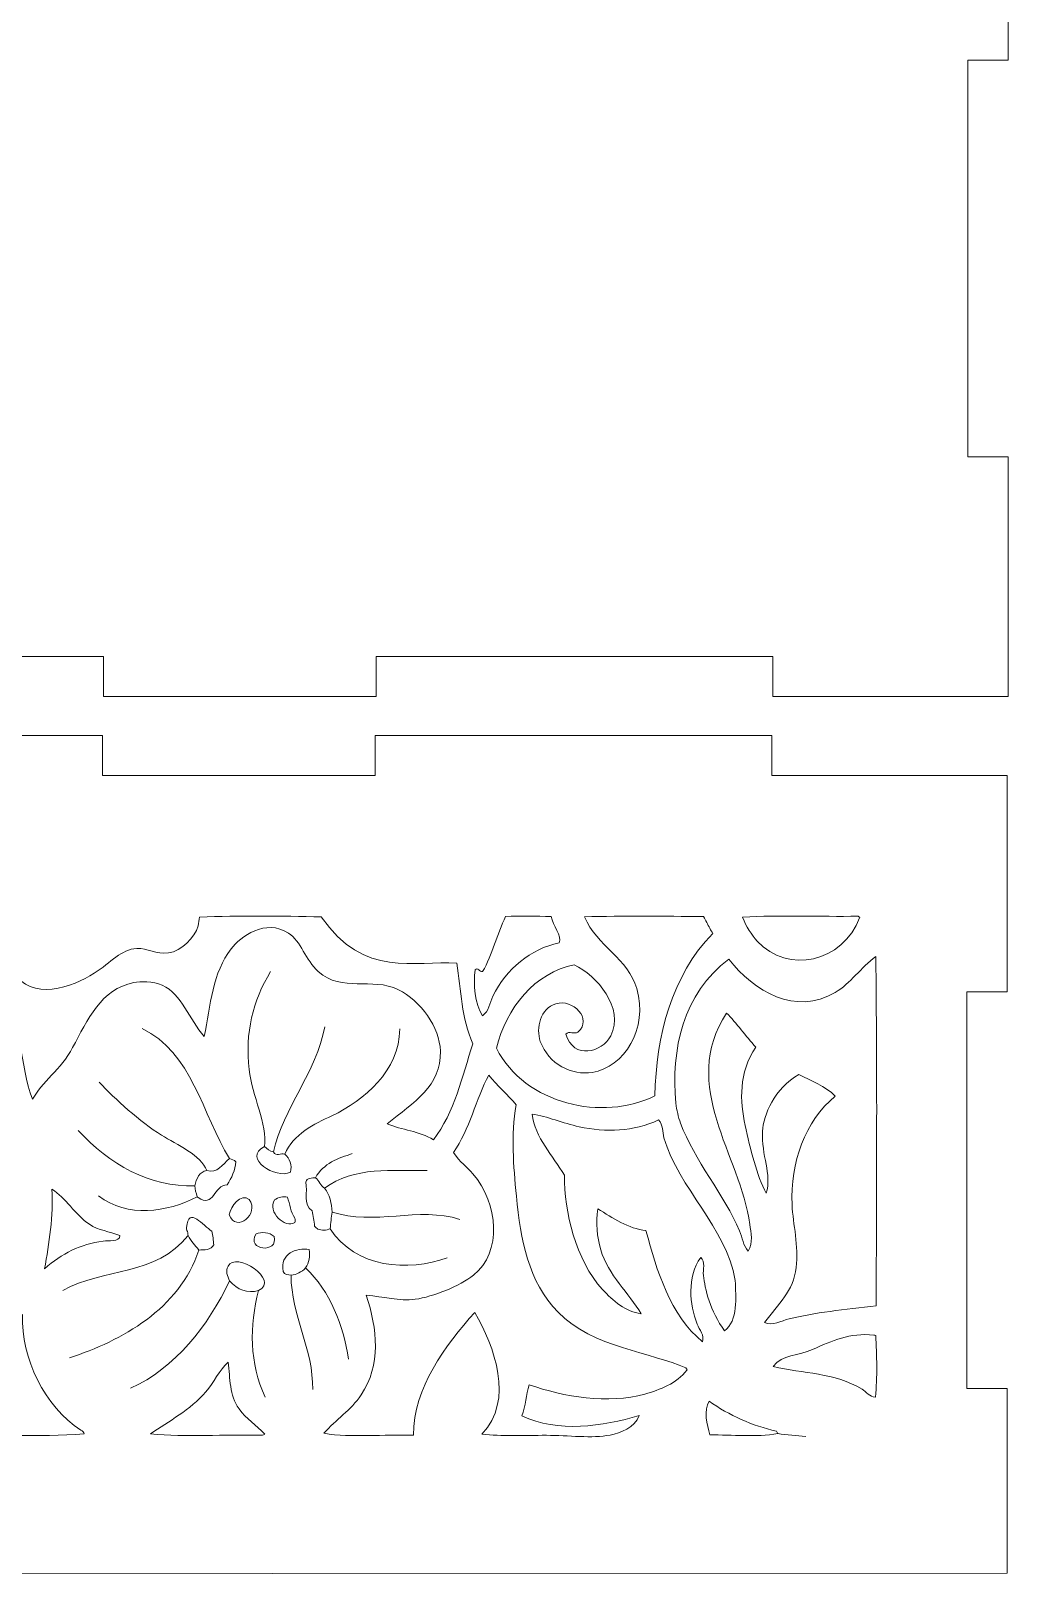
# Model space of a CAD drawing. Header units: centimetres. Extents: x -52.9 to 15.2, y -14.8 to 15.
# Drawn here: x 0.94 to 8.24, y -14.83 to -3.3 of the extents above; entities that cross this region are included whole.
import ezdxf

# ---------------------------------------------------------------- set-up
doc = ezdxf.new("R2010")
doc.units = ezdxf.units.CM
doc.header["$MEASUREMENT"] = 0
doc.layers.add('Camada 1', color=7, linetype='Continuous')

msp = doc.modelspace()

# ---------------------------------------------------------------- linework, layer by layer
at = {"layer": 'Camada 1', "color": 250, "lineweight": 20}
msp.add_open_spline([(-8.2396, 8.2726), (-8.2396, 8.2726), (-6.4817, 8.2726), (-6.4817, 8.2726), (-6.4817, 8.2726), (-6.4817, 8.2726), (-6.4817, 7.9726), (-6.4817, 7.9726), (-6.4817, 7.9726), (-6.4817, 7.9726), (-3.51831, 7.9726), (-3.51831, 7.9726), (-3.51831, 7.9726), (-3.51831, 7.9726), (-3.51831, 8.2726), (-3.51831, 8.2726), (-3.51831, 8.2726), (-3.51831, 8.2726), (-1.4817, 8.2726), (-1.4817, 8.2726), (-1.4817, 8.2726), (-1.4817, 8.2726), (-1.4817, 7.9726), (-1.4817, 7.9726), (-1.4817, 7.9726), (-1.4817, 7.9726), (1.48169, 7.9726), (1.48169, 7.9726), (1.48169, 7.9726), (1.48169, 7.9726), (1.48169, 8.2726), (1.48169, 8.2726), (1.48169, 8.2726), (1.48169, 8.2726), (3.5183, 8.2726), (3.5183, 8.2726), (3.5183, 8.2726), (3.5183, 8.2726), (3.5183, 7.9726), (3.5183, 7.9726), (3.5183, 7.9726), (3.5183, 7.9726), (6.48169, 7.9726), (6.48169, 7.9726), (6.48169, 7.9726), (6.48169, 7.9726), (6.48169, 8.2726), (6.48169, 8.2726), (6.48169, 8.2726), (6.48169, 8.2726), (8.2396, 8.2726), (8.2396, 8.2726), (8.2396, 8.2726), (8.2396, 8.2726), (8.2396, 6.4817), (8.2396, 6.4817), (8.2396, 6.4817), (8.2396, 6.4817), (7.9396, 6.4817), (7.9396, 6.4817), (7.9396, 6.4817), (7.9396, 6.4817), (7.9396, 3.51831), (7.9396, 3.51831), (7.9396, 3.51831), (7.9396, 3.51831), (8.2396, 3.51831), (8.2396, 3.51831), (8.2396, 3.51831), (8.2396, 3.51831), (8.2396, 1.4817), (8.2396, 1.4817), (8.2396, 1.4817), (8.2396, 1.4817), (7.9396, 1.4817), (7.9396, 1.4817), (7.9396, 1.4817), (7.9396, 1.4817), (7.9396, -1.48169), (7.9396, -1.48169), (7.9396, -1.48169), (7.9396, -1.48169), (8.2396, -1.48169), (8.2396, -1.48169), (8.2396, -1.48169), (8.2396, -1.48169), (8.2396, -3.5183), (8.2396, -3.5183), (8.2396, -3.5183), (8.2396, -3.5183), (7.9396, -3.5183), (7.9396, -3.5183), (7.9396, -3.5183), (7.9396, -3.5183), (7.9396, -6.48169), (7.9396, -6.48169), (7.9396, -6.48169), (7.9396, -6.48169), (8.2396, -6.48169), (8.2396, -6.48169), (8.2396, -6.48169), (8.2396, -6.48169), (8.2396, -8.2726), (8.2396, -8.2726), (8.2396, -8.2726), (8.2396, -8.2726), (6.48169, -8.2726), (6.48169, -8.2726), (6.48169, -8.2726), (6.48169, -8.2726), (6.48169, -7.9726), (6.48169, -7.9726), (6.48169, -7.9726), (6.48169, -7.9726), (3.5183, -7.9726), (3.5183, -7.9726), (3.5183, -7.9726), (3.5183, -7.9726), (3.5183, -8.2726), (3.5183, -8.2726), (3.5183, -8.2726), (3.5183, -8.2726), (1.48169, -8.2726), (1.48169, -8.2726), (1.48169, -8.2726), (1.48169, -8.2726), (1.48169, -7.9726), (1.48169, -7.9726), (1.48169, -7.9726), (1.48169, -7.9726), (-1.4817, -7.9726), (-1.4817, -7.9726), (-1.4817, -7.9726), (-1.4817, -7.9726), (-1.4817, -8.2726), (-1.4817, -8.2726), (-1.4817, -8.2726), (-1.4817, -8.2726), (-3.51831, -8.2726), (-3.51831, -8.2726), (-3.51831, -8.2726), (-3.51831, -8.2726), (-3.51831, -7.9726), (-3.51831, -7.9726), (-3.51831, -7.9726), (-3.51831, -7.9726), (-6.4817, -7.9726), (-6.4817, -7.9726), (-6.4817, -7.9726), (-6.4817, -7.9726), (-6.4817, -8.2726), (-6.4817, -8.2726), (-6.4817, -8.2726), (-6.4817, -8.2726), (-8.2396, -8.2726), (-8.2396, -8.2726), (-8.2396, -8.2726), (-8.2396, -8.2726), (-8.2396, -6.48169), (-8.2396, -6.48169), (-8.2396, -6.48169), (-8.2396, -6.48169), (-7.9396, -6.48169), (-7.9396, -6.48169), (-7.9396, -6.48169), (-7.9396, -6.48169), (-7.9396, -3.5183), (-7.9396, -3.5183), (-7.9396, -3.5183), (-7.9396, -3.5183), (-8.2396, -3.5183), (-8.2396, -3.5183), (-8.2396, -3.5183), (-8.2396, -3.5183), (-8.2396, -1.48169), (-8.2396, -1.48169), (-8.2396, -1.48169), (-8.2396, -1.48169), (-7.9396, -1.48169), (-7.9396, -1.48169), (-7.9396, -1.48169), (-7.9396, -1.48169), (-7.9396, 1.4817), (-7.9396, 1.4817), (-7.9396, 1.4817), (-7.9396, 1.4817), (-8.2396, 1.4817), (-8.2396, 1.4817), (-8.2396, 1.4817), (-8.2396, 1.4817), (-8.2396, 3.51831), (-8.2396, 3.51831), (-8.2396, 3.51831), (-8.2396, 3.51831), (-7.9396, 3.51831), (-7.9396, 3.51831), (-7.9396, 3.51831), (-7.9396, 3.51831), (-7.9396, 6.4817), (-7.9396, 6.4817), (-7.9396, 6.4817), (-7.9396, 6.4817), (-8.2396, 6.4817), (-8.2396, 6.4817), (-8.2396, 6.4817), (-8.2396, 6.4817), (-8.2396, 8.2726), (-8.2396, 8.2726)], degree=3, knots=[0, 0, 0, 0, 0.01886792, 0.01886792, 0.01886792, 0.01886792, 0.03773585, 0.03773585, 0.03773585, 0.03773585, 0.05660377, 0.05660377, 0.05660377, 0.05660377, 0.0754717, 0.0754717, 0.0754717, 0.0754717, 0.09433962, 0.09433962, 0.09433962, 0.09433962, 0.11320755, 0.11320755, 0.11320755, 0.11320755, 0.13207547, 0.13207547, 0.13207547, 0.13207547, 0.1509434, 0.1509434, 0.1509434, 0.1509434, 0.16981132, 0.16981132, 0.16981132, 0.16981132, 0.18867925, 0.18867925, 0.18867925, 0.18867925, 0.20754717, 0.20754717, 0.20754717, 0.20754717, 0.22641509, 0.22641509, 0.22641509, 0.22641509, 0.24528302, 0.24528302, 0.24528302, 0.24528302, 0.26415094, 0.26415094, 0.26415094, 0.26415094, 0.28301887, 0.28301887, 0.28301887, 0.28301887, 0.30188679, 0.30188679, 0.30188679, 0.30188679, 0.32075472, 0.32075472, 0.32075472, 0.32075472, 0.33962264, 0.33962264, 0.33962264, 0.33962264, 0.35849057, 0.35849057, 0.35849057, 0.35849057, 0.37735849, 0.37735849, 0.37735849, 0.37735849, 0.39622642, 0.39622642, 0.39622642, 0.39622642, 0.41509434, 0.41509434, 0.41509434, 0.41509434, 0.43396226, 0.43396226, 0.43396226, 0.43396226, 0.45283019, 0.45283019, 0.45283019, 0.45283019, 0.47169811, 0.47169811, 0.47169811, 0.47169811, 0.49056604, 0.49056604, 0.49056604, 0.49056604, 0.50943396, 0.50943396, 0.50943396, 0.50943396, 0.52830189, 0.52830189, 0.52830189, 0.52830189, 0.54716981, 0.54716981, 0.54716981, 0.54716981, 0.56603774, 0.56603774, 0.56603774, 0.56603774, 0.58490566, 0.58490566, 0.58490566, 0.58490566, 0.60377358, 0.60377358, 0.60377358, 0.60377358, 0.62264151, 0.62264151, 0.62264151, 0.62264151, 0.64150943, 0.64150943, 0.64150943, 0.64150943, 0.66037736, 0.66037736, 0.66037736, 0.66037736, 0.67924528, 0.67924528, 0.67924528, 0.67924528, 0.69811321, 0.69811321, 0.69811321, 0.69811321, 0.71698113, 0.71698113, 0.71698113, 0.71698113, 0.73584906, 0.73584906, 0.73584906, 0.73584906, 0.75471698, 0.75471698, 0.75471698, 0.75471698, 0.77358491, 0.77358491, 0.77358491, 0.77358491, 0.79245283, 0.79245283, 0.79245283, 0.79245283, 0.81132075, 0.81132075, 0.81132075, 0.81132075, 0.83018868, 0.83018868, 0.83018868, 0.83018868, 0.8490566, 0.8490566, 0.8490566, 0.8490566, 0.86792453, 0.86792453, 0.86792453, 0.86792453, 0.88679245, 0.88679245, 0.88679245, 0.88679245, 0.90566038, 0.90566038, 0.90566038, 0.90566038, 0.9245283, 0.9245283, 0.9245283, 0.9245283, 0.94339623, 0.94339623, 0.94339623, 0.94339623, 0.96226415, 0.96226415, 0.96226415, 0.96226415, 1, 1, 1, 1], dxfattribs=at)
at = {"layer": 'Camada 1', "lineweight": 9}
for points, knots in [([(8.23129, -14.8218), (8.23129, -14.8218), (8.23128, -13.44095), (8.23128, -13.44095), (8.23128, -13.44095), (8.23128, -13.44095), (7.93129, -13.44095), (7.93129, -13.44095), (7.93129, -13.44095), (7.93129, -13.44095), (7.93129, -10.47756), (7.93129, -10.47756), (7.93129, -10.47756), (7.93129, -10.47756), (8.23127, -10.47756), (8.23127, -10.47756), (8.23127, -10.47756), (8.23127, -10.47756), (8.23126, -8.86245), (8.23126, -8.86245), (8.23126, -8.86245), (8.23126, -8.86245), (6.47338, -8.86244), (6.47338, -8.86244), (6.47338, -8.86244), (6.47338, -8.86244), (6.47338, -8.56237), (6.47338, -8.56237), (6.47338, -8.56237), (6.47338, -8.56237), (3.50999, -8.56237), (3.50999, -8.56237), (3.50999, -8.56237), (3.50999, -8.56237), (3.50999, -8.86242), (3.50999, -8.86242), (3.50999, -8.86242), (3.50999, -8.86242), (1.47338, -8.86241), (1.47338, -8.86241), (1.47338, -8.86241), (1.47338, -8.86241), (1.47338, -8.56237), (1.47338, -8.56237), (1.47338, -8.56237), (1.47338, -8.56237), (-1.49001, -8.56237), (-1.49001, -8.56237), (-1.49001, -8.56237), (-1.49001, -8.56237), (-1.49001, -8.86239), (-1.49001, -8.86239), (-1.49001, -8.86239), (-1.49001, -8.86239), (-3.52662, -8.86238), (-3.52662, -8.86238), (-3.52662, -8.86238), (-3.52662, -8.86238), (-3.52662, -8.56237), (-3.52662, -8.56237), (-3.52662, -8.56237), (-3.52662, -8.56237), (-6.49001, -8.56237), (-6.49001, -8.56237), (-6.49001, -8.56237), (-6.49001, -8.56237), (-6.49001, -8.86237), (-6.49001, -8.86237), (-6.49001, -8.86237), (-6.49001, -8.86237), (-8.23961, -8.86236), (-8.23961, -8.86236), (-8.23961, -8.86236), (-8.23961, -8.86236), (-8.2396, -10.47756), (-8.2396, -10.47756), (-8.2396, -10.47756), (-8.2396, -10.47756), (-7.93961, -10.47756), (-7.93961, -10.47756), (-7.93961, -10.47756), (-7.93961, -10.47756), (-7.93961, -13.44095), (-7.93961, -13.44095), (-7.93961, -13.44095), (-7.93961, -13.44095), (-8.23959, -13.44095), (-8.23959, -13.44095), (-8.23959, -13.44095), (-8.23959, -13.44095), (-8.23958, -14.82803), (-8.23958, -14.82803), (-8.23958, -14.82803), (-8.23958, -14.82803), (8.23129, -14.8218), (8.23129, -14.8218)], [0, 0, 0, 0, 0.04, 0.04, 0.04, 0.04, 0.08, 0.08, 0.08, 0.08, 0.12, 0.12, 0.12, 0.12, 0.16, 0.16, 0.16, 0.16, 0.2, 0.2, 0.2, 0.2, 0.24, 0.24, 0.24, 0.24, 0.28, 0.28, 0.28, 0.28, 0.32, 0.32, 0.32, 0.32, 0.36, 0.36, 0.36, 0.36, 0.4, 0.4, 0.4, 0.4, 0.44, 0.44, 0.44, 0.44, 0.48, 0.48, 0.48, 0.48, 0.52, 0.52, 0.52, 0.52, 0.56, 0.56, 0.56, 0.56, 0.6, 0.6, 0.6, 0.6, 0.64, 0.64, 0.64, 0.64, 0.68, 0.68, 0.68, 0.68, 0.72, 0.72, 0.72, 0.72, 0.76, 0.76, 0.76, 0.76, 0.8, 0.8, 0.8, 0.8, 0.84, 0.84, 0.84, 0.84, 0.88, 0.88, 0.88, 0.88, 0.92, 0.92, 0.92, 0.92, 1, 1, 1, 1]), ([(2.66091, -13.79107), (2.67248, -13.79022), (2.68133, -13.78595), (2.68533, -13.78175), (2.68533, -13.78175), (2.62482, -13.71282), (2.54652, -13.67055), (2.49324, -13.59414), (2.49324, -13.59414), (2.4205, -13.48979), (2.42743, -13.36935), (2.4131, -13.24383), (2.4131, -13.24383), (2.34381, -13.30681), (2.30692, -13.39606), (2.2447, -13.46714), (2.2447, -13.46714), (2.12624, -13.60254), (1.97207, -13.68368), (1.83152, -13.77981), (1.83152, -13.77981), (2.10135, -13.80599), (2.38556, -13.78366), (2.66091, -13.79106)], [0, 0, 0, 0, 0.14285714, 0.14285714, 0.14285714, 0.14285714, 0.28571429, 0.28571429, 0.28571429, 0.28571429, 0.42857143, 0.42857143, 0.42857143, 0.42857143, 0.57142857, 0.57142857, 0.57142857, 0.57142857, 0.71428571, 0.71428571, 0.71428571, 0.71428571, 1, 1, 1, 1])]:
    msp.add_open_spline(points, degree=3, knots=knots, dxfattribs=at)
at = {"layer": 'Camada 1', "color": 250, "lineweight": 9}
for points, knots in [([(0.83461, -9.91756), (0.78494, -9.90935), (0.73251, -9.9134), (0.68238, -9.91506), (0.68238, -9.91506), (0.64738, -9.96311), (0.63449, -10.02643), (0.60974, -10.07966), (0.60974, -10.07966), (0.69264, -10.20208), (0.68111, -10.35272), (0.66013, -10.49065), (0.66013, -10.49065), (0.88921, -10.69367), (0.85049, -11.02874), (0.95117, -11.28087), (0.95117, -11.28087), (1.01645, -11.155), (1.16414, -11.05809), (1.25036, -10.8943), (1.25036, -10.8943), (1.35794, -10.68994), (1.46511, -10.45439), (1.70634, -10.40927), (1.70634, -10.40927), (1.75755, -10.39971), (1.84907, -10.39568), (1.91941, -10.4281), (1.91941, -10.4281), (2.06638, -10.49591), (2.12124, -10.68429), (2.23379, -10.81178), (2.23379, -10.81178), (2.27865, -10.5811), (2.29799, -10.33049), (2.43365, -10.1577), (2.43365, -10.1577), (2.5056, -10.06612), (2.6902, -9.92786), (2.86264, -10.03977), (2.86264, -10.03977), (2.95527, -10.09984), (2.99195, -10.24194), (3.08481, -10.32573), (3.08481, -10.32573), (3.26429, -10.48776), (3.4841, -10.36411), (3.68398, -10.46239), (3.68398, -10.46239), (3.8513, -10.54466), (3.99294, -10.74261), (3.9975, -10.92153), (3.9975, -10.92153), (4.00414, -11.18121), (3.80176, -11.30345), (3.59977, -11.46404), (3.59977, -11.46404), (3.70916, -11.51198), (3.83867, -11.51632), (3.94543, -11.58271), (3.94543, -11.58271), (4.10387, -11.37895), (4.16084, -11.11105), (4.23996, -10.86576), (4.23996, -10.86576), (4.15548, -10.67805), (4.15219, -10.46409), (4.11962, -10.26463), (4.11962, -10.26463), (3.80892, -10.24163), (3.42779, -10.38256), (3.10759, -9.91883), (3.10759, -9.91883), (2.80702, -9.91065), (2.49794, -9.90769), (2.19848, -9.92032), (2.19848, -9.92032), (2.19145, -9.9412), (2.19339, -9.96378), (2.18906, -9.98501), (2.18906, -9.98501), (2.15921, -10.07571), (2.06586, -10.17245), (1.96599, -10.18769), (1.96599, -10.18769), (1.87365, -10.20176), (1.81015, -10.15131), (1.72992, -10.15463), (1.72992, -10.15463), (1.61348, -10.15947), (1.53667, -10.25814), (1.41153, -10.33973), (1.41153, -10.33973), (1.25108, -10.44437), (0.93875, -10.5563), (0.80542, -10.32319), (0.80542, -10.32319), (0.7381, -10.20543), (0.78488, -10.04075), (0.83461, -9.91756)], [0, 0, 0, 0, 0.03846154, 0.03846154, 0.03846154, 0.03846154, 0.07692308, 0.07692308, 0.07692308, 0.07692308, 0.11538462, 0.11538462, 0.11538462, 0.11538462, 0.15384615, 0.15384615, 0.15384615, 0.15384615, 0.19230769, 0.19230769, 0.19230769, 0.19230769, 0.23076923, 0.23076923, 0.23076923, 0.23076923, 0.26923077, 0.26923077, 0.26923077, 0.26923077, 0.30769231, 0.30769231, 0.30769231, 0.30769231, 0.34615385, 0.34615385, 0.34615385, 0.34615385, 0.38461538, 0.38461538, 0.38461538, 0.38461538, 0.42307692, 0.42307692, 0.42307692, 0.42307692, 0.46153846, 0.46153846, 0.46153846, 0.46153846, 0.5, 0.5, 0.5, 0.5, 0.53846154, 0.53846154, 0.53846154, 0.53846154, 0.57692308, 0.57692308, 0.57692308, 0.57692308, 0.61538462, 0.61538462, 0.61538462, 0.61538462, 0.65384615, 0.65384615, 0.65384615, 0.65384615, 0.69230769, 0.69230769, 0.69230769, 0.69230769, 0.73076923, 0.73076923, 0.73076923, 0.73076923, 0.76923077, 0.76923077, 0.76923077, 0.76923077, 0.80769231, 0.80769231, 0.80769231, 0.80769231, 0.84615385, 0.84615385, 0.84615385, 0.84615385, 0.88461538, 0.88461538, 0.88461538, 0.88461538, 0.92307692, 0.92307692, 0.92307692, 0.92307692, 1, 1, 1, 1]), ([(4.88561, -10.1123), (4.90904, -10.06093), (4.83548, -9.98173), (4.82562, -9.91587), (4.82562, -9.91587), (4.71274, -9.91114), (4.59789, -9.91266), (4.48488, -9.91506), (4.48488, -9.91506), (4.42088, -10.04763), (4.38798, -10.20074), (4.31248, -10.32661), (4.31248, -10.32661), (4.29183, -10.33024), (4.27648, -10.29288), (4.25751, -10.3132), (4.25751, -10.3132), (4.24397, -10.42659), (4.25351, -10.56205), (4.31168, -10.65769), (4.31168, -10.65769), (4.36194, -10.62365), (4.36434, -10.56262), (4.39034, -10.51019), (4.39034, -10.51019), (4.49195, -10.30558), (4.67129, -10.15749), (4.88561, -10.1123)], [0, 0, 0, 0, 0.125, 0.125, 0.125, 0.125, 0.25, 0.25, 0.25, 0.25, 0.375, 0.375, 0.375, 0.375, 0.5, 0.5, 0.5, 0.5, 0.625, 0.625, 0.625, 0.625, 0.75, 0.75, 0.75, 0.75, 1, 1, 1, 1]), ([(6.01148, -10.00343), (5.99522, -9.97464), (5.98064, -9.94427), (5.96376, -9.91672), (5.96376, -9.91672), (5.66835, -9.91206), (5.36778, -9.90903), (5.07388, -9.9182), (5.07388, -9.9182), (5.16863, -10.1366), (5.40115, -10.23217), (5.4649, -10.45297), (5.4649, -10.45297), (5.55247, -10.75636), (5.36996, -11.03978), (5.13199, -11.08014), (5.13199, -11.08014), (4.98221, -11.10551), (4.80428, -11.01887), (4.74443, -10.84812), (4.74443, -10.84812), (4.70991, -10.74963), (4.74535, -10.60188), (4.86007, -10.56699), (4.86007, -10.56699), (4.98837, -10.52794), (5.13729, -10.68172), (5.02559, -10.77831), (5.02559, -10.77831), (4.99669, -10.79697), (4.96029, -10.76822), (4.9359, -10.7939), (4.9359, -10.7939), (4.98911, -10.98828), (5.20853, -10.93057), (5.27031, -10.80649), (5.27031, -10.80649), (5.37489, -10.59645), (5.16662, -10.35691), (4.99784, -10.27592), (4.99784, -10.27592), (4.70794, -10.3319), (4.48518, -10.60132), (4.41634, -10.89991), (4.41634, -10.89991), (4.63142, -11.32211), (5.2112, -11.44788), (5.60112, -11.25501), (5.60112, -11.25501), (5.60733, -10.81291), (5.72693, -10.35339), (6.03289, -10.04245), (6.03289, -10.04245), (6.03011, -10.027), (6.01314, -10.01997), (6.01148, -10.00343)], [0, 0, 0, 0, 0.06666667, 0.06666667, 0.06666667, 0.06666667, 0.13333333, 0.13333333, 0.13333333, 0.13333333, 0.2, 0.2, 0.2, 0.2, 0.26666667, 0.26666667, 0.26666667, 0.26666667, 0.33333333, 0.33333333, 0.33333333, 0.33333333, 0.4, 0.4, 0.4, 0.4, 0.46666667, 0.46666667, 0.46666667, 0.46666667, 0.53333333, 0.53333333, 0.53333333, 0.53333333, 0.6, 0.6, 0.6, 0.6, 0.66666667, 0.66666667, 0.66666667, 0.66666667, 0.73333333, 0.73333333, 0.73333333, 0.73333333, 0.8, 0.8, 0.8, 0.8, 0.86666667, 0.86666667, 0.86666667, 0.86666667, 1, 1, 1, 1]), ([(7.1182, -9.91333), (6.83178, -9.91873), (6.53717, -9.90257), (6.25589, -9.92141), (6.25589, -9.92141), (6.28226, -9.99041), (6.3218, -10.05335), (6.36507, -10.09991), (6.36507, -10.09991), (6.59472, -10.34668), (7.00377, -10.26202), (7.13138, -9.92099), (7.13138, -9.92099), (7.12743, -9.91781), (7.12282, -9.91555), (7.1182, -9.91333)], [0, 0, 0, 0, 0.2, 0.2, 0.2, 0.2, 0.4, 0.4, 0.4, 0.4, 0.6, 0.6, 0.6, 0.6, 1, 1, 1, 1]), ([(7.25034, -10.2139), (7.13966, -10.29677), (7.06135, -10.41547), (6.94834, -10.48261), (6.94834, -10.48261), (6.65024, -10.65984), (6.33999, -10.47298), (6.15262, -10.23471), (6.15262, -10.23471), (5.81202, -10.49019), (5.71804, -10.91109), (5.75777, -11.31089), (5.75777, -11.31089), (5.76271, -11.36067), (5.77559, -11.41398), (5.79213, -11.45924), (5.79213, -11.45924), (5.89332, -11.7361), (6.12048, -11.99497), (6.23283, -12.2629), (6.23283, -12.2629), (6.25521, -12.31628), (6.25857, -12.37318), (6.29794, -12.41445), (6.29794, -12.41445), (6.33675, -12.35551), (6.31706, -12.27366), (6.30914, -12.2157), (6.30914, -12.2157), (6.23796, -11.69451), (5.78122, -11.1858), (6.13545, -10.63684), (6.13545, -10.63684), (6.21069, -10.71071), (6.2799, -10.81066), (6.35351, -10.89123), (6.35351, -10.89123), (6.22547, -11.08261), (6.23537, -11.2952), (6.27468, -11.47561), (6.27468, -11.47561), (6.3133, -11.65281), (6.36029, -11.85008), (6.43273, -11.98322), (6.43273, -11.98322), (6.47529, -11.83844), (6.39477, -11.70223), (6.40421, -11.51847), (6.40421, -11.51847), (6.41024, -11.40085), (6.4948, -11.19882), (6.67642, -11.09521), (6.67642, -11.09521), (6.768, -11.14414), (6.87403, -11.18047), (6.94804, -11.25808), (6.94804, -11.25808), (6.72193, -11.44082), (6.61013, -11.75825), (6.6251, -12.06739), (6.6251, -12.06739), (6.63237, -12.21761), (6.67603, -12.37703), (6.65626, -12.53856), (6.65626, -12.53856), (6.63474, -12.71453), (6.52445, -12.80851), (6.4187, -12.94874), (6.4187, -12.94874), (6.4795, -12.97661), (6.54322, -12.93508), (6.6036, -12.92062), (6.6036, -12.92062), (6.78668, -12.87674), (7.02043, -12.8482), (7.25427, -12.8247), (7.25427, -12.8247), (7.25496, -11.95524), (7.26281, -11.08208), (7.25034, -10.2139)], [0, 0, 0, 0, 0.04761905, 0.04761905, 0.04761905, 0.04761905, 0.0952381, 0.0952381, 0.0952381, 0.0952381, 0.14285714, 0.14285714, 0.14285714, 0.14285714, 0.19047619, 0.19047619, 0.19047619, 0.19047619, 0.23809524, 0.23809524, 0.23809524, 0.23809524, 0.28571429, 0.28571429, 0.28571429, 0.28571429, 0.33333333, 0.33333333, 0.33333333, 0.33333333, 0.38095238, 0.38095238, 0.38095238, 0.38095238, 0.42857143, 0.42857143, 0.42857143, 0.42857143, 0.47619048, 0.47619048, 0.47619048, 0.47619048, 0.52380952, 0.52380952, 0.52380952, 0.52380952, 0.57142857, 0.57142857, 0.57142857, 0.57142857, 0.61904762, 0.61904762, 0.61904762, 0.61904762, 0.66666667, 0.66666667, 0.66666667, 0.66666667, 0.71428571, 0.71428571, 0.71428571, 0.71428571, 0.76190476, 0.76190476, 0.76190476, 0.76190476, 0.80952381, 0.80952381, 0.80952381, 0.80952381, 0.85714286, 0.85714286, 0.85714286, 0.85714286, 0.9047619, 0.9047619, 0.9047619, 0.9047619, 1, 1, 1, 1]), ([(5.83229, -13.2873), (5.58101, -13.17219), (5.13486, -13.13709), (4.87752, -12.87187), (4.87752, -12.87187), (4.65305, -12.64048), (4.59681, -12.33099), (4.56568, -12.00403), (4.56568, -12.00403), (4.54378, -11.77427), (4.52357, -11.55311), (4.56433, -11.32158), (4.56433, -11.32158), (4.50395, -11.24655), (4.41904, -11.17963), (4.35994, -11.09962), (4.35994, -11.09962), (4.26123, -11.27939), (4.21784, -11.50563), (4.09483, -11.67761), (4.09483, -11.67761), (4.14845, -11.75656), (4.19193, -11.78041), (4.24072, -11.83749), (4.24072, -11.83749), (4.43186, -12.06111), (4.46029, -12.42296), (4.24574, -12.59451), (4.24574, -12.59451), (4.14352, -12.67625), (3.9431, -12.75633), (3.81014, -12.77457), (3.81014, -12.77457), (3.68602, -12.79158), (3.57291, -12.75474), (3.44439, -12.74328), (3.44439, -12.74328), (3.52699, -12.99559), (3.55516, -13.26733), (3.40583, -13.48912), (3.40583, -13.48912), (3.32924, -13.60286), (3.21791, -13.67334), (3.12705, -13.77607), (3.12705, -13.77607), (3.3368, -13.8105), (3.57603, -13.78203), (3.79699, -13.79043), (3.79699, -13.79043), (3.7963, -13.43469), (4.03495, -13.11959), (4.25443, -12.87257), (4.25443, -12.87257), (4.40261, -13.12918), (4.55098, -13.52853), (4.30856, -13.78154), (4.30856, -13.78154), (4.45254, -13.79872), (4.62142, -13.79106), (4.79094, -13.79106), (4.79094, -13.79106), (4.95332, -13.79107), (5.13035, -13.81615), (5.26564, -13.78909), (5.26564, -13.78909), (5.34244, -13.77371), (5.44984, -13.73367), (5.48283, -13.64244), (5.48283, -13.64244), (5.2108, -13.72661), (4.87528, -13.77187), (4.6066, -13.64664), (4.6066, -13.64664), (4.63517, -13.57181), (4.63812, -13.4876), (4.65995, -13.41274), (4.65995, -13.41274), (4.92127, -13.50489), (5.25054, -13.55858), (5.52517, -13.48274), (5.52517, -13.48274), (5.63819, -13.45152), (5.76153, -13.404), (5.84033, -13.30303), (5.84033, -13.30303), (5.83926, -13.29802), (5.83584, -13.29266), (5.83229, -13.2873)], [0, 0, 0, 0, 0.04347826, 0.04347826, 0.04347826, 0.04347826, 0.08695652, 0.08695652, 0.08695652, 0.08695652, 0.13043478, 0.13043478, 0.13043478, 0.13043478, 0.17391304, 0.17391304, 0.17391304, 0.17391304, 0.2173913, 0.2173913, 0.2173913, 0.2173913, 0.26086957, 0.26086957, 0.26086957, 0.26086957, 0.30434783, 0.30434783, 0.30434783, 0.30434783, 0.34782609, 0.34782609, 0.34782609, 0.34782609, 0.39130435, 0.39130435, 0.39130435, 0.39130435, 0.43478261, 0.43478261, 0.43478261, 0.43478261, 0.47826087, 0.47826087, 0.47826087, 0.47826087, 0.52173913, 0.52173913, 0.52173913, 0.52173913, 0.56521739, 0.56521739, 0.56521739, 0.56521739, 0.60869565, 0.60869565, 0.60869565, 0.60869565, 0.65217391, 0.65217391, 0.65217391, 0.65217391, 0.69565217, 0.69565217, 0.69565217, 0.69565217, 0.73913043, 0.73913043, 0.73913043, 0.73913043, 0.7826087, 0.7826087, 0.7826087, 0.7826087, 0.82608696, 0.82608696, 0.82608696, 0.82608696, 0.86956522, 0.86956522, 0.86956522, 0.86956522, 0.91304348, 0.91304348, 0.91304348, 0.91304348, 1, 1, 1, 1]), ([(6.20043, -12.63536), (6.13181, -12.22731), (5.7804, -11.95524), (5.66826, -11.56849), (5.66826, -11.56849), (5.65535, -11.52397), (5.66519, -11.47412), (5.62701, -11.43557), (5.62701, -11.43557), (5.43909, -11.52175), (5.23516, -11.52983), (5.03413, -11.48619), (5.03413, -11.48619), (4.91292, -11.4598), (4.79722, -11.4078), (4.68286, -11.39168), (4.68286, -11.39168), (4.70508, -11.56846), (4.83916, -11.70244), (4.92423, -11.84877), (4.92423, -11.84877), (4.92308, -12.11869), (5.00741, -12.48124), (5.20895, -12.70133), (5.20895, -12.70133), (5.28564, -12.78508), (5.38438, -12.86841), (5.49694, -12.88344), (5.49694, -12.88344), (5.40783, -12.73009), (5.25178, -12.59409), (5.19572, -12.40465), (5.19572, -12.40465), (5.1677, -12.30986), (5.15782, -12.20247), (5.17328, -12.09939), (5.17328, -12.09939), (5.28402, -12.16582), (5.40348, -12.24985), (5.53394, -12.2605), (5.53394, -12.2605), (5.61282, -12.56365), (5.71644, -12.89317), (5.95612, -13.09239), (5.95612, -13.09239), (5.97258, -13.0442), (5.93249, -13.0032), (5.91636, -12.95999), (5.91636, -12.95999), (5.86072, -12.81063), (5.83711, -12.61198), (5.94265, -12.46226), (5.94265, -12.46226), (5.98027, -12.49485), (5.95783, -12.55271), (5.96288, -12.59783), (5.96288, -12.59783), (5.97387, -12.69594), (6.01372, -12.86396), (6.1213, -13.01107), (6.1213, -13.01107), (6.22157, -12.93385), (6.20596, -12.75887), (6.20043, -12.63536)], [0, 0, 0, 0, 0.05882353, 0.05882353, 0.05882353, 0.05882353, 0.11764706, 0.11764706, 0.11764706, 0.11764706, 0.17647059, 0.17647059, 0.17647059, 0.17647059, 0.23529412, 0.23529412, 0.23529412, 0.23529412, 0.29411765, 0.29411765, 0.29411765, 0.29411765, 0.35294118, 0.35294118, 0.35294118, 0.35294118, 0.41176471, 0.41176471, 0.41176471, 0.41176471, 0.47058824, 0.47058824, 0.47058824, 0.47058824, 0.52941176, 0.52941176, 0.52941176, 0.52941176, 0.58823529, 0.58823529, 0.58823529, 0.58823529, 0.64705882, 0.64705882, 0.64705882, 0.64705882, 0.70588235, 0.70588235, 0.70588235, 0.70588235, 0.76470588, 0.76470588, 0.76470588, 0.76470588, 0.82352941, 0.82352941, 0.82352941, 0.82352941, 0.88235294, 0.88235294, 0.88235294, 0.88235294, 1, 1, 1, 1]), ([(1.3119, -13.75297), (1.32597, -13.75949), (1.33231, -13.77), (1.33658, -13.77981), (1.33658, -13.77981), (0.99423, -13.80415), (0.63633, -13.78736), (0.28916, -13.78824), (0.28916, -13.78824), (0.27426, -13.75939), (0.28666, -13.72132), (0.28195, -13.68894), (0.28195, -13.68894), (0.26716, -13.48672), (0.27002, -13.22718), (0.36771, -13.0975), (0.36771, -13.0975), (0.56202, -13.16697), (0.7666, -13.06596), (0.87478, -12.88742), (0.87478, -12.88742), (0.86748, -13.22052), (1.03874, -13.57248), (1.3119, -13.75296)], [0, 0, 0, 0, 0.14285714, 0.14285714, 0.14285714, 0.14285714, 0.28571429, 0.28571429, 0.28571429, 0.28571429, 0.42857143, 0.42857143, 0.42857143, 0.42857143, 0.57142857, 0.57142857, 0.57142857, 0.57142857, 0.71428571, 0.71428571, 0.71428571, 0.71428571, 1, 1, 1, 1]), ([(7.23654, -13.04177), (7.24211, -13.04212), (7.24654, -13.04335), (7.2509, -13.04462), (7.2509, -13.04462), (7.2582, -13.1929), (7.26318, -13.35739), (7.24829, -13.50486), (7.24829, -13.50486), (7.20274, -13.50408), (7.18163, -13.46718), (7.14811, -13.44661), (7.14811, -13.44661), (6.94473, -13.32176), (6.70406, -13.33065), (6.4848, -13.27664), (6.4848, -13.27664), (6.54874, -13.18746), (6.6752, -13.19628), (6.77904, -13.1494), (6.77904, -13.1494), (6.92783, -13.08219), (7.05173, -13.02621), (7.23654, -13.04176)], [0, 0, 0, 0, 0.14285714, 0.14285714, 0.14285714, 0.14285714, 0.28571429, 0.28571429, 0.28571429, 0.28571429, 0.42857143, 0.42857143, 0.42857143, 0.42857143, 0.57142857, 0.57142857, 0.57142857, 0.57142857, 0.71428571, 0.71428571, 0.71428571, 0.71428571, 1, 1, 1, 1]), ([(6.51863, -13.77837), (6.51483, -13.77205), (6.51136, -13.76662), (6.50791, -13.76122), (6.50791, -13.76122), (6.32995, -13.71899), (6.1536, -13.64237), (6.00573, -13.53558), (6.00573, -13.53558), (5.96395, -13.60737), (5.98877, -13.71042), (6.01066, -13.78845), (6.01066, -13.78845), (6.17845, -13.78641), (6.35488, -13.80585), (6.51863, -13.77836)], [0, 0, 0, 0, 0.2, 0.2, 0.2, 0.2, 0.4, 0.4, 0.4, 0.4, 0.6, 0.6, 0.6, 0.6, 1, 1, 1, 1])]:
    msp.add_open_spline(points, degree=3, knots=knots, dxfattribs=at)
at = {"layer": 'Camada 1', "color": 240, "lineweight": 9}
for points, knots in [([(2.6826, -11.63418), (2.70608, -11.47021), (2.5906, -11.25484), (2.56864, -11.05845), (2.56864, -11.05845), (2.53824, -10.78656), (2.59465, -10.54396), (2.72929, -10.32679)], [0, 0, 0, 0, 0.33333333, 0.33333333, 0.33333333, 0.33333333, 1, 1, 1, 1]), ([(3.69437, -10.75576), (3.69026, -11.07129), (3.43013, -11.28483), (3.18727, -11.40473), (3.18727, -11.40473), (3.05431, -11.46404), (2.89866, -11.54214), (2.83447, -11.69133)], [0, 0, 0, 0, 0.33333333, 0.33333333, 0.33333333, 0.33333333, 1, 1, 1, 1]), ([(2.25331, -11.8141), (2.21144, -11.69892), (2.02861, -11.62), (1.91392, -11.54856), (1.91392, -11.54856), (1.75348, -11.44862), (1.56793, -11.28094), (1.44759, -11.152)], [0, 0, 0, 0, 0.33333333, 0.33333333, 0.33333333, 0.33333333, 1, 1, 1, 1]), ([(2.83446, -11.69133), (2.87312, -11.71955), (2.89285, -11.77706), (2.87678, -11.82465), (2.87678, -11.82465), (2.76998, -11.88374), (2.5127, -11.71708), (2.6826, -11.63418)], [0, 0, 0, 0, 0.33333333, 0.33333333, 0.33333333, 0.33333333, 1, 1, 1, 1]), ([(2.42108, -11.72435), (2.43729, -11.73081), (2.45708, -11.73303), (2.46868, -11.74876), (2.46868, -11.74876), (2.46684, -11.80817), (2.43627, -11.86962), (2.40577, -11.92064), (2.40577, -11.92064), (2.30419, -11.91866), (2.30266, -12.10027), (2.18846, -12.01412), (2.18846, -12.01412), (2.18553, -12.01239), (2.18261, -12.01059), (2.17968, -12.00883)], [0, 0, 0, 0, 0.2, 0.2, 0.2, 0.2, 0.4, 0.4, 0.4, 0.4, 0.6, 0.6, 0.6, 0.6, 1, 1, 1, 1]), ([(3.17481, -12.2477), (3.14513, -12.26135), (3.11181, -12.26093), (3.0815, -12.25112), (3.0815, -12.25112), (3.07554, -12.24537), (3.06628, -12.24029), (3.05757, -12.2284), (3.05757, -12.2284), (3.05757, -12.18892), (3.04436, -12.15238), (3.04096, -12.11357), (3.04096, -12.11357), (2.96717, -12.06757), (3.00888, -11.9708), (2.99235, -11.8989), (2.99235, -11.8989), (2.99974, -11.86423), (3.03972, -11.87118), (3.06437, -11.86673)], [0, 0, 0, 0, 0.16666667, 0.16666667, 0.16666667, 0.16666667, 0.33333333, 0.33333333, 0.33333333, 0.33333333, 0.5, 0.5, 0.5, 0.5, 0.66666667, 0.66666667, 0.66666667, 0.66666667, 1, 1, 1, 1]), ([(1.60378, -12.29952), (1.52006, -12.26671), (1.44598, -12.25997), (1.37569, -12.21468), (1.37569, -12.21468), (1.26581, -12.14387), (1.20109, -12.01447), (1.09416, -11.95235), (1.09416, -11.95235), (1.10872, -12.14867), (1.07359, -12.36041), (1.04005, -12.54699), (1.04005, -12.54699), (1.17012, -12.43181), (1.30979, -12.36242), (1.47823, -12.33984), (1.47823, -12.33984), (1.51684, -12.33466), (1.60139, -12.35032), (1.60379, -12.29952)], [0, 0, 0, 0, 0.16666667, 0.16666667, 0.16666667, 0.16666667, 0.33333333, 0.33333333, 0.33333333, 0.33333333, 0.5, 0.5, 0.5, 0.5, 0.66666667, 0.66666667, 0.66666667, 0.66666667, 1, 1, 1, 1]), ([(2.57019, -12.03003), (2.5053, -11.97676), (2.4318, -12.08066), (2.4205, -12.14384), (2.4205, -12.14384), (2.47229, -12.28417), (2.64822, -12.13467), (2.57019, -12.03003)], [0, 0, 0, 0, 0.33333333, 0.33333333, 0.33333333, 0.33333333, 1, 1, 1, 1]), ([(2.11262, -12.29952), (2.11072, -12.28643), (2.11013, -12.27214), (2.10319, -12.26068), (2.10319, -12.26068), (2.10188, -12.25362), (2.10086, -12.24537), (2.10155, -12.23775), (2.10155, -12.23775), (2.11667, -12.0742), (2.2259, -12.22597), (2.29033, -12.26682), (2.29033, -12.26682), (2.29739, -12.30005), (2.30223, -12.33367), (2.30483, -12.36814), (2.30483, -12.36814), (2.28605, -12.40959), (2.23119, -12.40563), (2.19349, -12.40676)], [0, 0, 0, 0, 0.16666667, 0.16666667, 0.16666667, 0.16666667, 0.33333333, 0.33333333, 0.33333333, 0.33333333, 0.5, 0.5, 0.5, 0.5, 0.66666667, 0.66666667, 0.66666667, 0.66666667, 1, 1, 1, 1]), ([(2.91073, -12.1697), (2.88016, -12.1231), (2.87159, -12.06446), (2.856, -12.01285), (2.856, -12.01285), (2.82286, -12.00164), (2.78714, -12.01476), (2.75805, -12.03225), (2.75805, -12.03225), (2.70177, -12.12102), (2.83773, -12.24995), (2.9105, -12.2012), (2.9105, -12.2012), (2.91346, -12.19199), (2.91251, -12.18067), (2.91073, -12.1697)], [0, 0, 0, 0, 0.2, 0.2, 0.2, 0.2, 0.4, 0.4, 0.4, 0.4, 0.6, 0.6, 0.6, 0.6, 1, 1, 1, 1]), ([(2.75558, -12.30517), (2.72047, -12.27447), (2.66134, -12.26911), (2.62045, -12.28604), (2.62045, -12.28604), (2.54208, -12.41206), (2.79141, -12.43453), (2.75558, -12.30516)], [0, 0, 0, 0, 0.33333333, 0.33333333, 0.33333333, 0.33333333, 1, 1, 1, 1]), ([(2.42293, -12.63677), (2.40508, -12.60213), (2.39262, -12.56502), (2.41139, -12.52794), (2.41139, -12.52794), (2.46506, -12.41146), (2.80318, -12.62901), (2.63856, -12.71015)], [0, 0, 0, 0, 0.33333333, 0.33333333, 0.33333333, 0.33333333, 1, 1, 1, 1]), ([(2.99094, -12.54082), (3.01779, -12.50103), (3.02575, -12.45217), (3.01832, -12.40422), (3.01832, -12.40422), (2.91927, -12.38556), (2.79812, -12.43421), (2.8229, -12.56664), (2.8229, -12.56664), (2.83078, -12.59536), (2.86037, -12.59144), (2.88181, -12.59589)], [0, 0, 0, 0, 0.25, 0.25, 0.25, 0.25, 0.5, 0.5, 0.5, 0.5, 1, 1, 1, 1])]:
    msp.add_open_spline(points, degree=3, knots=knots, dxfattribs=at)
for points in [[(2.42108, -11.72435), (2.22291, -11.39719), (2.13689, -10.92411), (1.76946, -10.75294)], [(2.75032, -11.6744), (2.82792, -11.34095), (3.06844, -11.08106), (3.13425, -10.73883)], [(2.16193, -11.92628), (1.82872, -11.94053), (1.52099, -11.76697), (1.29214, -11.51353)], [(2.75032, -11.6744), (2.72392, -11.67172), (2.70289, -11.65062), (2.6826, -11.63418)], [(2.42108, -11.72435), (2.36764, -11.76855), (2.33339, -11.83526), (2.25331, -11.8141)], [(2.83446, -11.69133), (2.80561, -11.6775), (2.77034, -11.71384), (2.75033, -11.6744)], [(3.06437, -11.86673), (3.12222, -11.76037), (3.23704, -11.7198), (3.33936, -11.6871)], [(2.25331, -11.8141), (2.19753, -11.81985), (2.17541, -11.87594), (2.16193, -11.92628)], [(3.13086, -11.94473), (3.10362, -11.92579), (3.09155, -11.88804), (3.06437, -11.86673)], [(3.13086, -11.94473), (3.35159, -11.78069), (3.64355, -11.81561), (3.89949, -11.8141)], [(2.17968, -12.00883), (2.17337, -11.98131), (2.16348, -11.955), (2.16193, -11.92628)], [(3.18947, -12.12313), (3.18096, -12.05946), (3.17567, -11.9931), (3.13087, -11.94473)], [(2.17968, -12.00883), (1.95695, -12.12694), (1.65754, -12.16776), (1.44443, -12.00209)], [(4.14404, -12.17817), (3.83456, -12.07949), (3.49958, -12.22777), (3.18948, -12.12313)], [(3.18947, -12.12313), (3.18297, -12.16472), (3.17741, -12.20519), (3.17481, -12.2477)], [(2.11262, -12.29952), (1.87418, -12.60093), (1.47786, -12.5411), (1.17779, -12.70874)], [(2.11262, -12.29952), (2.13389, -12.33984), (2.16348, -12.37261), (2.19349, -12.40676)], [(3.17481, -12.2477), (3.36247, -12.54396), (3.75814, -12.56975), (4.04937, -12.46603)], [(2.19349, -12.40677), (2.04567, -12.85123), (1.61789, -13.08265), (1.22669, -13.21279)], [(2.99094, -12.54082), (2.96066, -12.57116), (2.92247, -12.58936), (2.88181, -12.59589)], [(2.99094, -12.54082), (3.17343, -12.71132), (3.27333, -12.9687), (3.31044, -13.22239)], [(2.42293, -12.63677), (2.26216, -12.97534), (2.01674, -13.28828), (1.68268, -13.4397)], [(2.42293, -12.63677), (2.47762, -12.70451), (2.55803, -12.73252), (2.63856, -12.71015)], [(2.8818, -12.59589), (2.88246, -12.89074), (3.05017, -13.1531), (3.04353, -13.44816)], [(2.63856, -12.71015), (2.57019, -12.97368), (2.57094, -13.25325), (2.68852, -13.50531)]]:
    msp.add_open_spline(points, degree=3, dxfattribs=at)
at = {"layer": 'Camada 1', "color": 250, "lineweight": 9}
msp.add_open_spline([(6.72768, -13.79953), (6.65778, -13.79456), (6.58841, -13.78588), (6.51863, -13.77836)], degree=3, dxfattribs=at)

doc.saveas('drawing.dxf')
